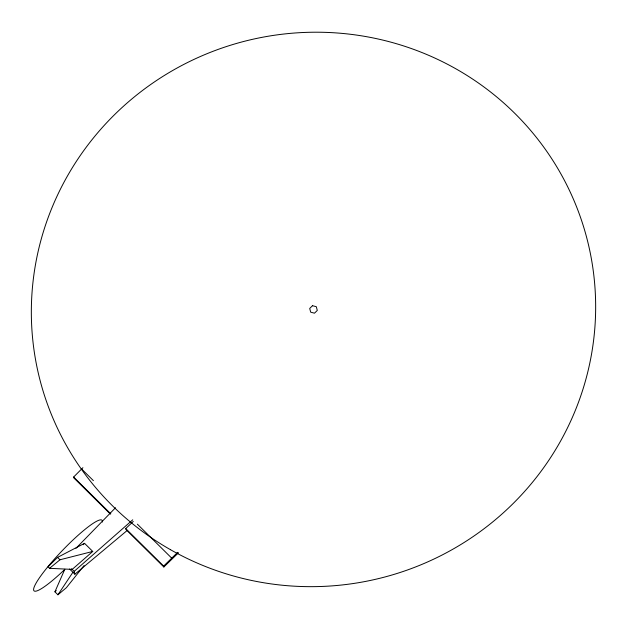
<?xml version="1.0" encoding="UTF-8"?>
<svg xmlns="http://www.w3.org/2000/svg" width="627" height="627" viewBox="0 0 627 627"><rect width="100%" height="100%" fill="white"/><g stroke="black" fill="none" stroke-linecap="round" stroke-linejoin="round"><path stroke-width="0.94" d="M84.065 565.538L66.36 587.711L57.935 594.788L54.925 591.81L64.824 569.238M57.935 594.788L72.912 572.271M83.203 544.73L84.551 543.335L92.749 551.439L72.207 569.394L49.541 568.321L48.028 566.824L57.559 557.372L84.551 543.335M178.554 552.724L163.851 566.996L125.933 529.478L125.713 528.585L133.277 521.445M75.945 548.343L115.517 507.737M110.344 514.054L73.845 477.946L73.625 477.045L82.913 467.695M163.851 566.996L163.631 566.095L177.637 552.348M54.925 591.81L56.25 590.548M127.367 530.324L74.887 574.222L74.182 571.346L132.728 519.822M49.541 568.321L59.988 559.778L92.749 551.439M81.565 468.957L93.399 480.658M137.384 524.172L171.571 558.006M73.625 477.045L110.814 513.842M125.713 528.585L163.631 566.095M71.549 568.744L74.182 571.346M69.628 569.018L74.887 574.222M57.559 557.372L59.988 559.778M64.675 569.52A49 7.54 -46.1 0 1 33.709 588.604A49 7.54 -46.1 0 1 70.185 542.668A49 7.54 -46.1 0 1 102.381 522.032M312.512 305.702L309.707 308.445L310.694 312.175L314.488 313.179L317.293 310.436L316.306 306.697L312.512 305.702M170.458 549.683A282.471 276.899 -13.8 0 0 595.65 309.111A282.471 276.899 -13.8 0 0 174.392 69.519A282.471 276.899 -13.8 0 0 170.458 549.683"/></g></svg>
